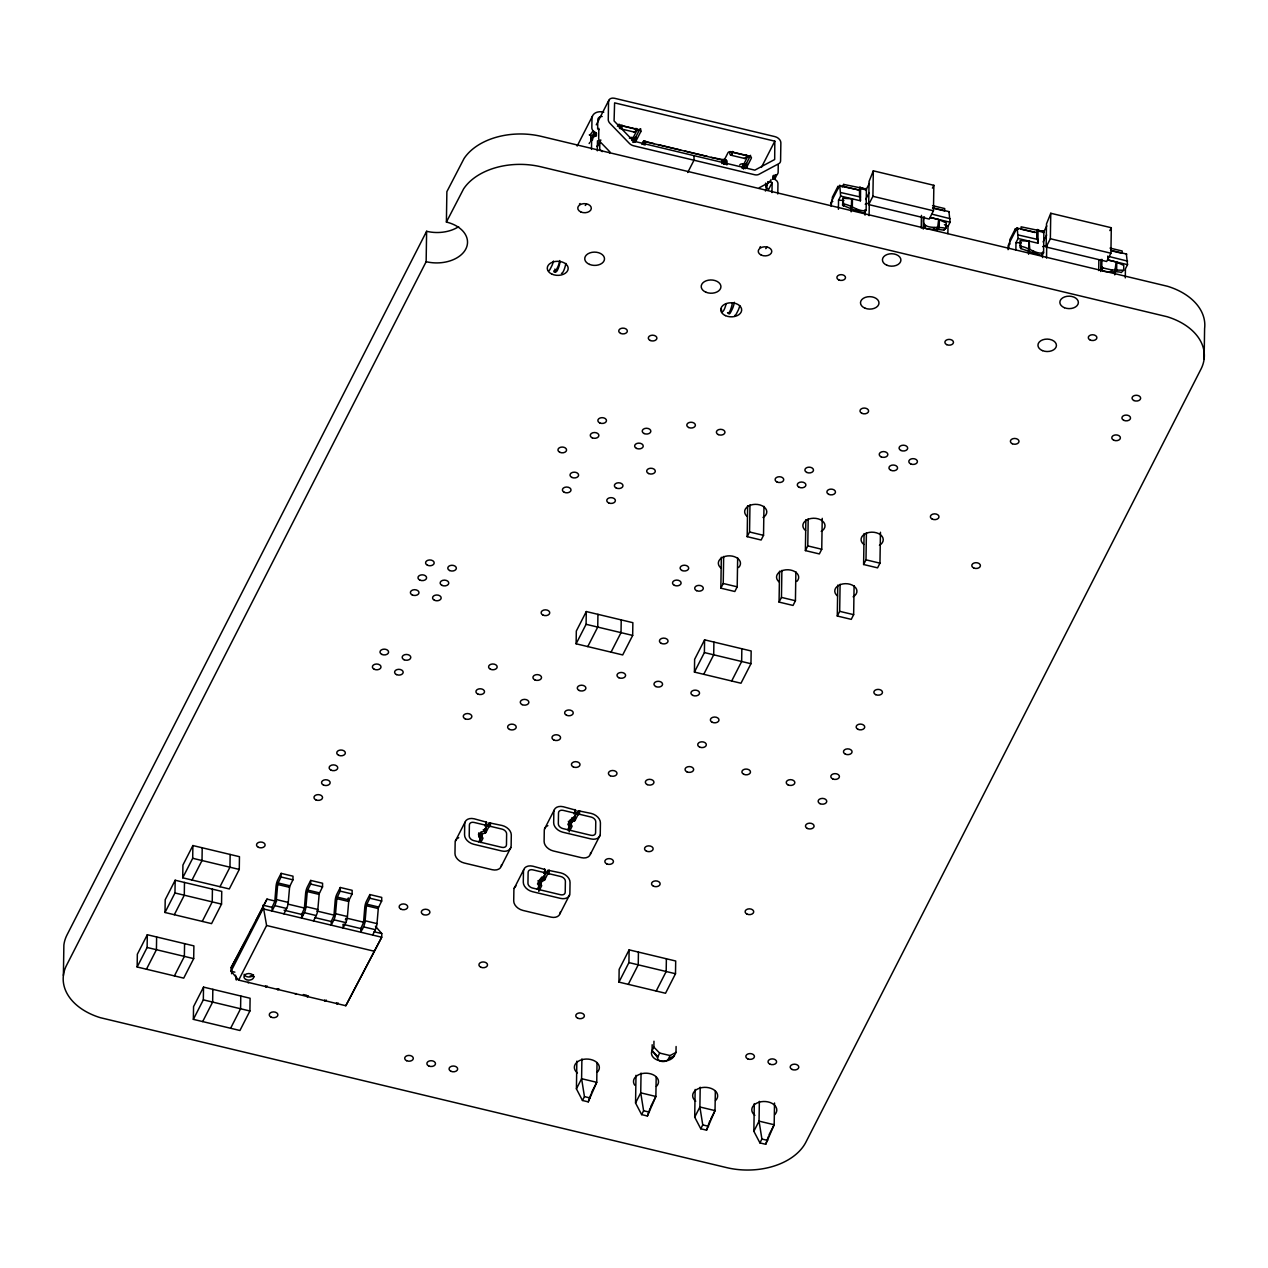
<?xml version="1.0" encoding="UTF-8"?>
<svg xmlns="http://www.w3.org/2000/svg" width="1268" height="1268" viewBox="0 0 1268 1268"><rect width="100%" height="100%" fill="white"/><g stroke="black" fill="none" stroke-linecap="round" stroke-linejoin="round"><path stroke-width="1.5" d="M774.811 141.176L774.685 159.499L754.825 170.15L694.056 155.663L633.524 141.144L614.077 120.951L614.6 102.867L774.811 141.176L761.434 167.36M838.402 209.283L838.544 200.185L840.636 196.065L860.433 200.788L859.53 190.042L843.6 186.761L843.648 184.399L865.442 188.9A4.438 1.03 -76.6 0 1 866.409 189.233L866.123 210.377C859.118 212.438 850.986 204.782 843.632 203.989L842.919 198.252L852.445 198.886L852.318 206.827L851.272 208.855L842.618 205.242L842.919 198.252M1015.874 249.891L1015.985 242.616L1018.093 238.495L1037.89 243.218L1036.748 232.757M1107.788 256.199L1107.741 259.924L1116.109 261.937L1123.765 265.408L1123.686 270.243L1121.229 272.557C1117.679 270.227 1097.375 274.823 1101.797 266.724L1101.908 259.322M63.4 975.425L63.875 945.025A62.528 42.082 0.9 0 1 67.03 934.896L426.619 231.283L429.234 231.838A31.256 21.049 0.9 0 0 458.636 226.687M137.15 966.993L137.34 954.249L147.31 934.738L193.893 945.88L193.687 958.624L183.717 978.135L137.15 966.993L147.12 947.481L147.31 934.738M156.63 936.973L156.424 949.716L146.454 969.212M164.998 912.485L165.205 899.741L175.174 880.23L221.742 891.372L221.535 904.116L211.566 923.627L164.998 912.485L174.968 892.973L175.174 880.23M182.719 877.805L182.925 865.061L192.894 845.55L239.462 856.692L239.272 869.436L229.302 888.947L182.719 877.805L192.688 858.293L192.894 845.55M184.478 882.465L184.288 895.208L174.318 914.719M184.573 943.646L184.367 956.389L174.398 975.9M193.354 1019.361L193.56 1006.618L203.53 987.106L250.097 998.249L249.907 1010.992L239.937 1030.488L193.354 1019.361L203.324 999.85L203.53 987.106M202.214 847.785L202.008 860.528L192.039 880.024M212.422 889.153L212.232 901.897L202.262 921.392M212.834 989.325L212.644 1002.069L202.674 1021.58M230.158 854.458L229.952 867.201L219.982 886.712M276.582 901.389L267.009 899.107L231.109 967.611L231.045 971.256L238.685 980.116L345.815 1005.73L381.716 937.226L381.779 933.581L375.407 926.195M231.616 973.745L231.679 970.115M240.777 996.014L240.587 1008.757L230.618 1028.269M281.131 873.351L277.66 880.135A4.929 1.141 -76.6 0 0 276.044 886.221L274.823 901.294L272.097 907.349L272.034 910.995L274.776 905.637A4.929 1.141 -76.6 0 0 276.392 899.567L277.755 883.669L281.068 876.996L281.131 873.351L293.003 876.188L292.956 879.834L289.643 886.522L288.264 902.404A4.929 1.141 -76.6 0 1 286.647 908.474L283.905 913.832M310.708 880.42L307.236 887.204A4.929 1.141 -76.6 0 0 305.62 893.29L304.383 908.364L301.673 914.434L301.61 918.064L304.352 912.706A4.929 1.141 -76.6 0 0 305.968 906.636L307.332 890.754L310.644 884.065L310.708 880.42L322.579 883.257L322.532 886.903L319.219 893.591L317.84 909.473A4.929 1.141 -76.6 0 1 316.223 915.559L313.481 920.901M340.284 887.489L336.812 894.289A4.929 1.141 -76.6 0 0 335.196 900.359L333.959 915.448L331.249 921.503L331.186 925.133L333.928 919.791A4.929 1.141 -76.6 0 0 335.544 913.705L336.908 897.823L340.22 891.135L340.284 887.489L352.155 890.326L352.092 893.972L348.779 900.66L347.416 916.542A4.929 1.141 -76.6 0 1 345.799 922.629L343.057 927.986L343.121 924.34M369.86 894.558L366.389 901.358A4.929 1.141 -76.6 0 0 364.772 907.428L363.536 922.518L360.809 928.572L360.762 932.218L363.504 926.86A4.929 1.141 -76.6 0 0 365.121 920.774L366.484 904.892L369.796 898.204L369.86 894.558L381.731 897.411L381.668 901.041L378.355 907.73L376.992 923.627A4.929 1.141 -76.6 0 1 375.376 929.698L372.633 935.055M426.143 261.699L428.758 262.238A31.256 21.049 0.9 0 0 466.259 248.068A31.256 21.049 0.9 0 0 446.399 222.058L463.581 188.916A62.528 42.082 0.9 0 1 540.992 166.821L1167.146 316.731A62.528 42.082 0.9 0 1 1200.97 369.131L805.925 1142.103A62.528 42.082 0.9 0 1 726.516 1167.59L100.378 1017.697A62.528 42.082 0.9 0 1 66.554 965.297L426.143 261.699L426.619 231.283M446.399 222.058L446.875 191.658L464.056 158.516A62.528 42.082 0.9 0 1 541.484 136.421L1167.622 286.314A62.528 42.082 0.9 0 1 1204.6 328.586L1204.125 358.987M478.575 841.778C482.728 838.275 477.18 836.848 478.829 832.886M479.13 837.023L479.177 833.377L480.334 834.82M480.271 838.465L480.334 834.281M481.856 836.785L481.555 832.664L481.571 835.945L482.997 838.243L480.794 842.554M481.571 835.945L482.664 833.789L484.883 833.139L484.947 829.494L489.242 822.837L502.096 825.484A9.843 6.911 27.1 0 1 511.289 834.978L511.131 845.915A9.843 6.911 27.1 0 1 501.7 850.971L473.756 844.282A9.843 6.911 27.1 0 1 464.548 834.772L464.722 823.851A9.843 6.911 27.1 0 1 474.153 818.795L486.595 822.203L486.5 826.276L483.964 831.253L480.984 831.966L478.781 836.531M486.5 826.276L485.787 821.585M484.883 833.139L485.882 832.6L485.945 828.955M485.882 832.6L488.83 826.831L488.893 823.201M485.739 825.214L474.089 822.441A4.929 3.455 27.1 0 0 469.382 824.961L469.208 835.881A4.929 3.455 27.1 0 0 473.804 840.636L501.748 847.325A4.929 3.455 27.1 0 0 506.471 844.789L506.629 833.869A4.929 3.455 27.1 0 0 502.033 829.114L490.399 826.34L490.447 822.694M541.071 883.447L538.852 887.774L538.805 891.404L541.737 885.65L540.311 883.352L541.468 877.551L540.311 883.352M537.315 889.201L539.011 885.872L539.074 881.688L537.917 880.785M540.596 884.208L540.311 880.071M541.404 881.197L543.623 880.547L543.687 876.901L547.982 870.244L560.836 872.891A9.843 6.911 27.1 0 1 570.045 882.401L569.871 893.322A9.843 6.911 27.1 0 1 560.44 898.378L532.497 891.689A9.843 6.911 27.1 0 1 523.288 882.179L523.462 871.259A9.843 6.911 27.1 0 1 532.893 866.202L545.351 869.626L545.24 873.684L542.704 878.661L539.724 879.374L537.521 883.939L539.011 885.872M545.24 873.684L544.543 868.992M543.623 880.547L544.638 880.008L544.685 876.362M544.638 880.008L547.57 874.238L547.633 870.609M544.479 872.622L532.829 869.848A4.929 3.455 27.1 0 0 528.122 872.368L527.948 883.289A4.929 3.455 27.1 0 0 532.544 888.044L560.488 894.732A4.929 3.455 27.1 0 0 565.211 892.212L565.385 881.276A4.929 3.455 27.1 0 0 560.773 876.521L549.139 873.747L549.187 870.102M569.189 831.951L569.253 828.305L571.456 823.994M567.715 829.732L569.411 826.419L569.459 822.235L568.318 821.331M570.98 824.739L570.695 820.618L571.852 818.098L570.695 823.883L572.137 826.197L569.918 830.508M576.116 643.795L576.322 631.052L586.291 611.556L632.859 622.683L632.669 635.426L622.699 654.938L576.116 643.795L586.085 624.3L586.291 611.556M571.805 821.727L574.024 821.093L574.071 817.448L578.366 810.791L591.221 813.422A9.843 6.911 27.1 0 1 600.43 822.932L600.255 833.853A9.843 6.911 27.1 0 1 590.825 838.909L562.881 832.236A9.843 6.911 27.1 0 1 553.672 822.726L553.847 811.805A9.843 6.911 27.1 0 1 563.277 806.749L575.735 810.157L575.624 814.23L573.088 819.207L570.109 819.92L567.905 824.469L569.411 826.419M575.624 814.23L574.927 809.523M574.024 821.093L575.022 820.539L575.07 816.909M575.022 820.539L577.954 814.785L578.018 811.14M574.864 813.168L563.23 810.379A4.929 3.455 27.1 0 0 558.506 812.915L558.332 823.835A4.929 3.455 27.1 0 0 562.944 828.59L590.888 835.279A4.929 3.455 27.1 0 0 595.595 832.743L595.77 821.822A4.929 3.455 27.1 0 0 591.173 817.067L579.524 814.278L579.587 810.648M589.271 134.899L590.825 135.327L590.729 141.255L592.679 139.734M597.038 1062.552L596.737 1082.317L588.257 1101.86L582.472 1100.481L576.417 1088.847L576.845 1061.158M591.49 149.418L591.649 139.353A6.15 4.327 27.1 0 1 593.012 136.785L596.388 135.993L596.42 133.235L593.107 130.858A6.15 4.327 27.1 0 1 591.839 127.656L591.982 118.463A12.315 8.638 27.1 0 1 603.774 112.155M581.901 1058.923L581.6 1078.703L584.453 1096.614L582.472 1100.481M597.323 150.813L597.482 140.827A6.15 4.327 27.1 0 0 600.842 140.051L597.006 146.581L599.542 143.442M598.845 128.337L598.686 138.291A6.403 4.501 27.1 0 0 600.398 142.064L610.035 152.017M599.843 140.748L599.716 149.053L602.221 151.653M597.941 614.33L597.735 627.074L587.766 646.585M621.225 619.909L621.019 632.653L611.049 652.148M618.958 982.114L619.149 969.37L629.118 949.859L675.701 961.001L675.495 973.745L665.526 993.256L618.958 982.114L628.928 962.602L629.118 949.859M633.382 142.317A2.457 1.664 0.9 0 0 635.886 141.224L635.95 136.675A2.457 1.664 0.9 0 1 633.461 137.768L632.241 137.546A2.457 1.664 0.9 0 0 629.404 138.164M635.886 141.224L640.673 131.856L640.72 128.829M643.922 144.267L643.986 140.748L645.919 141.35M644.952 145.234L645 141.588L643.986 140.748L641.846 144.409M656.19 1076.69L655.873 1096.471L647.409 1116.014L641.624 1114.62L635.553 1102.986L635.997 1075.312M638.438 952.094L638.232 964.837L628.262 984.348M641.053 1073.077L640.736 1092.842L643.605 1110.752L641.624 1114.62M676.098 1046.512L676.002 1052.408L674.211 1055.911A11.697 7.862 0.9 0 1 659.36 1060.682A11.697 7.862 0.9 0 1 652.085 1050.633L652.18 1044.737M667.665 1059.937L674.211 1055.911L667.665 1059.937A5.532 3.725 0.9 0 1 661.278 1061.332A5.532 3.725 0.9 0 1 657.553 1057.528L652.085 1050.633L653.876 1047.114L653.971 1041.218M666.382 958.766L666.176 971.51L656.206 991.021M694.056 155.663L693.992 160.212L687.7 172.511M694.42 672.088L694.626 659.344L704.596 639.833L751.163 650.975L750.957 663.719L740.987 683.23L694.42 672.088L704.39 652.576L704.596 639.833M715.342 1090.829L715.025 1110.61L706.561 1130.153L700.776 1128.774L694.706 1117.14L695.149 1089.45M700.205 1087.215L699.888 1106.996L702.757 1124.906L700.776 1128.774M713.9 642.068L713.71 654.811L703.74 674.322M721.793 163.604L722.76 159.594L723.362 163.905M722.697 163.096L722.76 159.594L711.158 157.343M726.881 164.967L726.929 161.924A2.457 1.664 0.9 0 0 725.978 160.006L724.821 159.673A2.457 1.664 0.9 0 1 723.759 159.182M737.659 557.857L737.199 586.83L734.822 591.506L720.842 588.162L721.334 557.254M720.842 588.162L723.236 583.486L723.663 556.446M745.251 168.612A2.457 1.664 0.9 0 0 746.503 167.677L746.567 163.128A2.457 1.664 0.9 0 1 744.078 164.222L742.858 163.984A2.457 1.664 0.9 0 0 739.735 164.998M741.843 648.756L741.653 661.5L731.684 680.995M763.986 506.344L763.526 535.334L761.133 540.01L747.169 536.665L747.644 505.758M747.169 536.665L749.546 531.989L749.974 504.949M766.3 183.876L766.221 188.869A6.403 4.501 27.1 0 1 765.381 191.04M774.526 1103.001L774.177 1124.748L765.698 1144.291L759.928 1142.912L753.858 1131.278L754.301 1103.588M771.974 192.577L772.133 182.592A6.15 4.327 27.1 0 1 769.755 181.165M778.251 164.856L778.14 172.21A6.15 4.327 27.1 0 1 776.777 174.778L773.417 175.555L773.369 178.328L776.682 180.706A6.15 4.327 27.1 0 1 777.95 183.892L777.791 193.972M759.358 1101.353L759.041 1121.134L761.909 1139.044L759.928 1142.912M795.876 571.773L795.432 600.747L793.039 605.438L779.059 602.094L779.551 571.186M779.059 602.094L781.453 597.402L781.88 570.362M822.235 518.343L821.743 549.25L819.35 553.926L805.386 550.597L805.862 519.674M805.386 550.597L807.779 545.906L808.191 518.866M831.206 206.351L831.681 200.899L839.749 185.302L840.636 196.065M832.315 199.647L832.347 197.285L838.021 186.206L837.974 188.567M854.093 585.689L853.649 614.663L851.256 619.355L837.276 616.01L837.768 585.103M837.276 616.01L839.67 611.334L840.098 584.279M859.514 195.858L859.609 187.505L866.409 189.233M860.433 200.788L860.592 187.838A4.438 1.03 -76.6 0 0 859.609 187.505M865.045 215.132L865.141 209.68M868.691 204.576L869.055 181.467L873.319 170.831L933.866 185.302L933.454 210.789L929.238 219.063L868.691 204.576L872.907 196.318L873.319 170.831M880.452 532.259L879.96 563.166L877.567 567.858L863.603 564.514L864.079 533.606M869.087 215.655L869.293 202.912L865.22 204.211M863.603 564.514L865.996 559.822L866.409 532.782M921.25 228.129L921.456 215.386M923.262 229.064L923.453 217.066M948.955 211.756L950.097 222.233L930.3 217.494L938.653 219.507L946.308 222.978L945.563 228.351C937.987 225.862 919.332 231.156 924.467 216.876M939.334 219.76L939.208 227.543L937.432 229.318C934.009 229.159 920.584 230.411 924.356 224.293M947.878 233.629L947.989 226.354L950.097 222.233M1008.06 249.669L1008.108 246.198A4.438 3.107 27.1 0 1 1010.263 243.852M1008.646 248.782L1009.122 243.329L1017.19 227.733L1018.093 238.495M1009.772 242.077L1009.803 239.715L1015.462 228.636L1018.252 229.302M1015.43 230.998L1015.462 228.636M1020.074 247.672L1020.36 240.698L1029.14 241.174L1029.759 249.257L1028.728 251.286L1020.851 248.56L1020.36 240.698M1036.955 238.289L1037.065 229.936L1043.865 231.664L1043.58 252.808C1036.574 254.868 1028.427 247.212 1021.073 246.42L1020.296 245.517M1037.89 243.218L1038.048 230.269A4.438 1.03 -76.6 0 0 1037.065 229.936M1042.502 257.562L1042.581 252.11M1046.132 247.022L1046.496 223.897L1050.76 213.262L1111.307 227.733L1110.911 253.22L1106.679 261.493L1046.132 247.022L1050.364 238.749L1050.76 213.262M1046.528 258.086L1046.734 245.342L1042.676 246.642M1098.706 270.559L1098.865 259.639M1100.719 271.495L1100.909 259.496M1107.804 256.437L1107.741 259.924L1127.537 264.663L1126.396 254.186M1116.775 262.191L1116.664 269.973L1114.873 271.748L1116.109 261.937M1122.117 253.362L1122.164 251.001L1110.023 248.1M1125.287 277.882L1125.429 268.784L1127.537 264.663M938.653 219.507L937.432 229.318L943.772 230.126L946.229 227.812M851.684 198.743L851.272 208.855L863.92 213.04L866.123 210.377M1043.58 252.808L1041.361 255.47L1028.728 251.286L1029.14 241.174M538.852 887.774L539.629 888.836M569.253 828.305L570.014 829.367M842.618 205.242L842.84 203.086M843.41 206.129L843.632 203.989M1020.851 248.56L1021.073 246.42M619.022 124.074A12.252 2.853 -76.6 0 0 621.669 127.751L621.986 124.993M633.62 131.682A12.252 2.853 -76.6 0 0 635.633 131.095L635.965 128.337M729.655 152.414A12.252 2.853 -76.6 0 0 732.27 154.205L732.603 151.447M744.221 158.135A12.252 2.853 -76.6 0 0 746.25 157.549L746.583 154.791M725.978 160.006L725.328 164.364L724.171 164.032L724.821 159.673M631.781 140.51L632.241 137.546M632.986 140.748L633.461 137.768M742.16 168.454L742.858 163.984M743.381 168.676L744.078 164.222M345.847 918.286L345.435 919.807M776.777 174.778L774.78 179.295L772.672 178.867L773.417 175.555M855.472 211.011L856.106 208.84M1032.913 253.441L1033.547 251.27M657.553 1057.528L659.629 1053.058L653.876 1047.114M594.042 131.809L592.742 135.834L590.825 135.327M588.257 1101.86L590.999 1094.03M647.409 1116.014L650.151 1108.169M706.561 1130.153L709.842 1120.754M765.698 1144.291L768.44 1136.461M772.133 182.592L768.535 189.614L766.347 187.078L768.202 181.926M577.162 146.058L592.41 116.212M596.277 124.85L608.767 100.41M594.835 136.358L596.42 133.235L593.789 136.104L592.742 135.834L595.168 132.617L593.789 136.104L595.12 136.247M597.941 145.709L600.129 141.461M632.241 139.543L637.424 129.399M633.033 142.396L639.944 128.876M245.406 941.395L231.109 967.611M249.907 932.582L251.714 929.048M256.215 920.251L267.009 899.107M238.685 980.116L266.597 925.497L263.015 905.178L272.588 907.476M723.22 162.114L727.99 152.746A2.457 1.664 0.9 0 1 731.129 151.732L749.753 156.202A2.457 1.664 0.9 0 1 751.29 158.31L746.503 167.677M743.714 164.301L748.041 155.837M743.65 168.85L750.561 155.314M345.815 1005.73L381.716 937.226L262.952 908.823L231.045 971.256L234.881 972.16M766.347 187.078L768.091 181.625M455.402 841.017L464.976 822.282M484.867 825.959L486.563 822.631M482.315 836.04L480.112 840.367L480.873 841.413M842.206 187.204L843.648 184.399M501.288 866.202L510.861 847.468M865.79 190.39L869.325 183.48M865.648 199.504L869.182 192.577M514.158 888.424L523.716 869.69M544.543 828.955L554.116 810.236M863.92 213.04L864.95 211.011M543.607 873.367L545.303 870.054M573.992 813.913L575.688 810.585M560.044 913.61L569.601 894.891M590.428 854.156L600.002 835.422M932.408 188.139L933.866 185.302M924.467 227.511L925.497 225.482M933.311 229.571L934.357 227.543M576.417 1088.847L581.6 1078.703L596.737 1082.317L591.554 1092.461M1043.247 232.821L1046.782 225.91M1043.104 241.934L1046.639 235.008M1041.361 255.47L1042.407 253.441M635.553 1102.986L640.736 1092.842L655.873 1096.471L650.69 1106.615M668.315 1059.081L670.106 1055.562L676.002 1052.408M1109.865 230.57L1111.307 227.733M1101.908 269.941L1102.954 267.913L1111.798 269.973L1123.686 270.243M1110.768 272.002L1111.798 269.973M694.706 1117.14L699.888 1106.996L715.025 1110.61L710.714 1119.058M753.858 1131.278L759.041 1121.134L774.177 1124.748L768.994 1134.892M591.665 140.383L593.979 136.278M590.65 140.938L593.012 136.785M621.669 127.751L620.512 125.294A2.457 1.664 0.9 0 0 617.389 126.293M732.27 154.205L731.129 151.732M772.672 178.867L775.826 175.269M589.144 143.538L589.874 142.317M589.985 135.105L593.107 130.858M635.633 131.095L639.135 129.748A2.457 1.664 0.9 0 1 640.673 131.856M746.25 157.549L749.753 156.202M943.772 230.126L945.563 228.351M488.83 826.831L490.399 826.34M577.954 814.785L579.524 814.278M547.57 874.238L549.139 873.747M759.31 187.712L769.185 182.418A6.403 4.501 27.1 0 0 771.007 179.501M574.071 817.448L572.344 817.67L572.803 821.188M483.219 829.716L484.947 829.494M543.687 876.901L541.959 877.123L542.403 880.642M838.544 200.185L843.917 200.471M1015.985 242.616L1021.358 242.901M840.7 192.53L860.481 197.063M1018.141 234.96L1037.937 239.493M620.512 125.294L639.135 129.748M621.304 125.675L638.153 129.716M731.921 152.128L748.77 156.154M621.938 129.13L634.159 132.062M730.812 155.172L744.776 158.5M932.566 205.654L944.708 208.57L944.676 210.932L932.535 208.031M860.623 188.599L866.456 189.994M1038.08 231.03L1043.897 232.424M839.876 185.524L859.672 190.248M932.757 207.889L949.32 211.693M1016.952 228.018L1037.113 232.694M1110.578 250.256L1126.776 254.123M1034.926 232.504L1021.057 229.191L1021.089 226.829L1042.882 231.331A4.438 1.03 -76.6 0 1 1043.865 231.664M1111.719 250.874L1120.389 252.95M646.569 141.889L654.161 143.712M657.965 144.615L680.757 150.068M684.561 150.971L707.354 156.424M645 141.588L721.857 159.974M872.907 196.318L933.454 210.789M1050.364 238.749L1110.911 253.22M749.546 531.989L763.526 535.334M807.779 545.906L821.743 549.25M865.996 559.822L879.96 563.166M723.236 583.486L737.199 586.83M781.453 597.402L795.432 600.747M839.67 611.334L853.649 614.663M586.085 624.3L632.669 635.426M704.39 652.576L750.957 663.719M281.068 876.996L292.956 879.834M310.644 884.065L322.532 886.903M340.22 891.135L352.092 893.972M369.796 898.204L381.668 901.041M192.688 858.293L239.272 869.436M628.928 962.602L675.495 973.745M278.025 882.956L289.897 885.809M307.601 890.041L319.473 892.878M337.177 897.11L349.049 899.947M366.737 904.179L378.625 907.016M277.613 884.478L289.5 887.315M307.189 891.547L319.06 894.4M336.765 898.632L348.637 901.469M366.341 905.701L378.213 908.538M276.392 899.567L288.264 902.404M305.968 906.636L317.84 909.473M335.544 913.705L347.416 916.542M365.121 920.774L376.992 923.627M288.058 904.132L305.271 908.253M316.746 910.995L333.959 915.116M347.353 918.317L364.566 922.422M274.776 905.637L286.647 908.474M304.352 912.706L316.223 915.559M333.928 919.791L345.799 922.629M363.504 926.86L375.376 929.698M284.08 910.218L303.242 914.799M314.733 917.556L331.962 921.678M343.469 924.42L362.616 929M374.108 931.758L381.779 933.581M174.968 892.973L221.535 904.116M266.597 925.497L373.727 951.111M659.629 1053.058L670.106 1055.562M147.12 947.481L193.687 958.624M250.208 975.837L254.044 976.74M303.337 994.54L306.729 995.348M203.324 999.85L249.907 1010.992M584.453 1096.614L590.238 1097.993M643.605 1110.752L649.39 1112.131M702.757 1124.906L708.527 1126.285M761.909 1139.044L767.679 1140.423M1109.595 256.659L1127.601 261.129M932.139 214.213L950.144 218.698M1102.954 267.913L1101.797 266.724M944.406 224.705L947.989 226.354M571.044 821.093L572.185 822.552M540.659 880.563L541.801 882.005M652.085 1050.633L657.838 1056.577M765.92 185.873L765.555 183.147M643.225 141.461L643.462 144.695M235.594 975.155L235.88 978.848A4.929 1.141 -76.6 0 0 237.401 978.785M722.76 159.594L722.887 163.033M1028.649 248.084L1028.728 251.286M851.208 205.654L851.272 208.855M1028.57 248.766L1028.602 254.25M851.113 206.335L851.145 211.819M1114.73 269.371L1114.746 274.871M937.274 226.94L937.29 230.602M570.695 820.618L570.695 823.883M830.667 203.752A4.438 3.107 27.1 0 1 832.807 201.422M590.682 852.587A9.843 6.911 27.1 0 1 581.251 857.644L553.308 850.955A9.843 6.911 27.1 0 1 544.115 841.445L544.273 830.524A9.843 6.911 27.1 0 1 547.871 825.674M501.557 864.633A9.843 6.911 27.1 0 1 492.127 869.69L464.183 863.001A9.843 6.911 27.1 0 1 454.974 853.507L455.149 842.57A9.843 6.911 27.1 0 1 458.747 837.72M560.298 912.041A9.843 6.911 27.1 0 1 550.867 917.097L522.923 910.424A9.843 6.911 27.1 0 1 513.714 900.914L513.889 889.993A9.843 6.911 27.1 0 1 515.997 885.936M253.552 974.791A4.929 3.313 0.9 0 1 248.56 976.978A4.929 3.313 0.9 0 1 244.074 974.268M248.908 982.24A4.929 1.141 -76.6 0 1 247.846 982.288M278.849 988.691A4.929 1.141 -76.6 0 1 277.327 988.755M266.977 985.854A4.929 1.141 -76.6 0 1 265.44 985.918M308.425 995.76A4.929 1.141 -76.6 0 1 306.904 995.824M296.173 993.541A4.929 1.141 -76.6 0 1 295.111 993.589M338.001 1002.83A4.929 1.141 -76.6 0 1 336.48 1002.909M326.114 999.992A4.929 1.141 -76.6 0 1 324.592 1000.056M347.971 898.901A4.929 1.141 -76.6 0 1 348.32 897.934M724.171 164.032A2.457 1.664 0.9 0 1 723.331 163.366M609.734 152.937A2.457 1.664 0.9 0 1 609.86 152.509M560.044 262.032A8.622 1.997 -76.6 0 1 556.858 271.146A8.622 1.997 -76.6 0 1 554.893 269.038M732.365 303.242A8.622 1.997 -76.6 0 1 727.531 312.705M726.089 304.035A8.622 1.997 -76.6 0 1 722.142 311.754M721.714 311.31A8.622 1.997 -76.6 0 1 721.397 308.853M565.861 263.427A8.622 1.997 -76.6 0 1 561.455 273.333M598.924 129.59A6.15 4.327 27.1 0 0 597.656 128.956L597.799 119.858A6.15 4.327 27.1 0 1 602.189 116.498M586.434 203.863A7.386 1.712 -76.6 0 1 585.245 205.479M559.727 260.542A7.386 1.712 -76.6 0 1 557.603 267.326L556.018 270.449A7.386 1.712 -76.6 0 1 553.767 270.924M728.418 312.689A7.386 1.712 -76.6 0 0 730.669 312.213L732.27 309.091A7.386 1.712 -76.6 0 0 734.378 302.307M760.467 246.658A7.386 1.712 -76.6 0 1 759.912 247.244M548.521 270.766A7.386 1.712 -76.6 0 0 550.185 269.054L551.786 265.931A7.386 1.712 -76.6 0 0 553.498 261.034M579.999 203.498A7.386 1.712 -76.6 0 1 579.428 204.085M766.918 247.022A7.386 1.712 -76.6 0 1 765.729 248.639M739.799 305.572A7.386 1.712 -76.6 0 1 738.087 310.486L736.486 313.608A7.386 1.712 -76.6 0 1 734.822 315.32M754.872 1115.349A12.506 8.416 0.9 0 1 755.3 1103.984A12.506 8.416 0.9 0 1 772.164 1103.429A12.506 8.416 0.9 0 1 774.685 1114.683M837.498 595.96A11.079 7.45 0.9 0 1 838.56 585.451A11.079 7.45 0.9 0 1 854.188 586.291A11.079 7.45 0.9 0 1 853.126 596.816M634.777 1085.218A12.506 8.416 0.9 0 1 646.854 1073.219A12.506 8.416 0.9 0 1 656.38 1086.407M805.592 530.531A11.079 7.45 0.9 0 1 806.654 520.023A11.079 7.45 0.9 0 1 822.298 520.879A11.079 7.45 0.9 0 1 821.22 531.387M721.064 568.112A11.079 7.45 0.9 0 1 721.429 558.047A11.079 7.45 0.9 0 1 736.359 557.54A11.079 7.45 0.9 0 1 738.594 567.525M747.375 516.615A11.079 7.45 0.9 0 1 748.437 506.106A11.079 7.45 0.9 0 1 764.065 506.962A11.079 7.45 0.9 0 1 763.003 517.471M577.431 1072.918A12.506 8.416 0.9 0 1 577.843 1061.554A12.506 8.416 0.9 0 1 594.708 1060.983A12.506 8.416 0.9 0 1 597.228 1072.253M779.281 582.044A11.079 7.45 0.9 0 1 779.646 571.963A11.079 7.45 0.9 0 1 794.576 571.472A11.079 7.45 0.9 0 1 796.811 581.441M695.736 1101.21A12.506 8.416 0.9 0 1 696.148 1089.846A12.506 8.416 0.9 0 1 713.012 1089.275A12.506 8.416 0.9 0 1 715.532 1100.545M863.809 544.463A11.079 7.45 0.9 0 1 864.887 533.939A11.079 7.45 0.9 0 1 880.515 534.795A11.079 7.45 0.9 0 1 879.437 545.303M608.545 101.598L608.26 119.572A6.403 4.501 27.1 0 0 609.971 123.345L629.356 143.379A6.403 4.501 27.1 0 0 633.62 145.788L754.587 174.715A6.403 4.501 27.1 0 0 758.882 174.35L778.758 163.699A6.403 4.501 27.1 0 0 780.581 160.767L780.866 142.793A6.403 4.501 27.1 0 0 774.875 136.611L614.663 98.302A6.403 4.501 27.1 0 0 608.545 101.598M246.103 979.578A4.929 3.313 0.9 0 0 253.758 977.121A4.929 3.313 0.9 0 0 246.689 973.856A4.929 3.313 0.9 0 0 246.103 979.578M401.037 909.235A4.311 2.901 0.9 0 0 407.725 907.08A4.311 2.901 0.9 0 0 401.544 904.227A4.311 2.901 0.9 0 0 401.037 909.235M838.798 279.927A4.311 2.901 0.9 0 0 845.502 277.771A4.311 2.901 0.9 0 0 839.305 274.918A4.311 2.901 0.9 0 0 838.798 279.927M423.211 914.529A4.311 2.901 0.9 0 0 429.915 912.374A4.311 2.901 0.9 0 0 423.718 909.521A4.311 2.901 0.9 0 0 423.211 914.529M692.835 695.419A4.311 2.901 0.9 0 0 699.54 693.263A4.311 2.901 0.9 0 0 693.342 690.41A4.311 2.901 0.9 0 0 692.835 695.419M428.774 1065.992A4.311 2.901 0.9 0 0 435.479 1063.852A4.311 2.901 0.9 0 0 429.281 1060.983A4.311 2.901 0.9 0 0 428.774 1065.992M1012.292 443.737A4.311 2.901 0.9 0 0 1018.996 441.597A4.311 2.901 0.9 0 0 1012.799 438.728A4.311 2.901 0.9 0 0 1012.292 443.737M450.964 1071.302A4.311 2.901 0.9 0 0 457.653 1069.146A4.311 2.901 0.9 0 0 451.471 1066.293A4.311 2.901 0.9 0 0 450.964 1071.302M725.391 315.605A10.461 7.037 0.9 0 0 741.653 310.375A10.461 7.037 0.9 0 0 726.612 303.448A10.461 7.037 0.9 0 0 725.391 315.605M315.859 799.886A4.311 2.901 0.9 0 0 322.548 797.746A4.311 2.901 0.9 0 0 316.366 794.893A4.311 2.901 0.9 0 0 315.859 799.886M674.402 585.356A4.311 2.901 0.9 0 0 681.106 583.217A4.311 2.901 0.9 0 0 674.909 580.364A4.311 2.901 0.9 0 0 674.402 585.356M323.451 785.035A4.311 2.901 0.9 0 0 330.156 782.879A4.311 2.901 0.9 0 0 323.958 780.026A4.311 2.901 0.9 0 0 323.451 785.035M579.191 690.489A4.311 2.901 0.9 0 0 585.895 688.334A4.311 2.901 0.9 0 0 579.698 685.481A4.311 2.901 0.9 0 0 579.191 690.489M338.651 755.3A4.311 2.901 0.9 0 0 345.34 753.144A4.311 2.901 0.9 0 0 339.158 750.291A4.311 2.901 0.9 0 0 338.651 755.3M682.01 570.505A4.311 2.901 0.9 0 0 688.698 568.349A4.311 2.901 0.9 0 0 682.517 565.496A4.311 2.901 0.9 0 0 682.01 570.505M406.6 1060.698A4.311 2.901 0.9 0 0 413.305 1058.542A4.311 2.901 0.9 0 0 407.107 1055.689A4.311 2.901 0.9 0 0 406.6 1060.698M616.28 488.053A4.311 2.901 0.9 0 0 622.968 485.898A4.311 2.901 0.9 0 0 616.787 483.045A4.311 2.901 0.9 0 0 616.28 488.053M807.383 828.464A4.311 2.901 0.9 0 0 814.088 826.308A4.311 2.901 0.9 0 0 807.89 823.455A4.311 2.901 0.9 0 0 807.383 828.464M636.536 448.412A4.311 2.901 0.9 0 0 643.225 446.257A4.311 2.901 0.9 0 0 637.043 443.404A4.311 2.901 0.9 0 0 636.536 448.412M553.878 740.036A4.311 2.901 0.9 0 0 560.567 737.881A4.311 2.901 0.9 0 0 554.385 735.028A4.311 2.901 0.9 0 0 553.878 740.036M571.916 477.45A4.311 2.901 0.9 0 0 578.604 475.294A4.311 2.901 0.9 0 0 572.423 472.441A4.311 2.901 0.9 0 0 571.916 477.45M820.047 803.69A4.311 2.901 0.9 0 0 826.752 801.534A4.311 2.901 0.9 0 0 820.555 798.681A4.311 2.901 0.9 0 0 820.047 803.69M592.172 437.809A4.311 2.901 0.9 0 0 598.876 435.653A4.311 2.901 0.9 0 0 592.679 432.8A4.311 2.901 0.9 0 0 592.172 437.809M551.897 274.126A10.461 7.037 0.9 0 0 568.159 268.895A10.461 7.037 0.9 0 0 553.133 261.969A10.461 7.037 0.9 0 0 551.897 274.126M799.189 487.308A4.311 2.901 0.9 0 0 805.893 485.153A4.311 2.901 0.9 0 0 799.696 482.3A4.311 2.901 0.9 0 0 799.189 487.308M858.024 729.354A4.311 2.901 0.9 0 0 864.728 727.214A4.311 2.901 0.9 0 0 858.547 724.361A4.311 2.901 0.9 0 0 858.024 729.354M806.797 472.441A4.311 2.901 0.9 0 0 813.485 470.301A4.311 2.901 0.9 0 0 807.304 467.432A4.311 2.901 0.9 0 0 806.797 472.441M566.542 715.263A4.311 2.901 0.9 0 0 573.231 713.107A4.311 2.901 0.9 0 0 567.05 710.254A4.311 2.901 0.9 0 0 566.542 715.263M777.015 482.014A4.311 2.901 0.9 0 0 783.719 479.859A4.311 2.901 0.9 0 0 777.522 477.006A4.311 2.901 0.9 0 0 777.015 482.014M696.592 590.666A4.311 2.901 0.9 0 0 703.296 588.51A4.311 2.901 0.9 0 0 697.099 585.658A4.311 2.901 0.9 0 0 696.592 590.666M331.043 770.167A4.311 2.901 0.9 0 0 337.748 768.012A4.311 2.901 0.9 0 0 331.55 765.159A4.311 2.901 0.9 0 0 331.043 770.167M1133.941 400.545A4.311 2.901 0.9 0 0 1140.645 398.39A4.311 2.901 0.9 0 0 1134.448 395.537A4.311 2.901 0.9 0 0 1133.941 400.545M509.514 729.433A4.311 2.901 0.9 0 0 516.219 727.277A4.311 2.901 0.9 0 0 510.021 724.424A4.311 2.901 0.9 0 0 509.514 729.433M1123.813 420.358A4.311 2.901 0.9 0 0 1130.517 418.218A4.311 2.901 0.9 0 0 1124.32 415.349A4.311 2.901 0.9 0 0 1123.813 420.358M647.251 784.607A4.311 2.901 0.9 0 0 653.955 782.451A4.311 2.901 0.9 0 0 647.758 779.598A4.311 2.901 0.9 0 0 647.251 784.607M890.849 470.301A4.311 2.901 0.9 0 0 897.554 468.161A4.311 2.901 0.9 0 0 891.356 465.293A4.311 2.901 0.9 0 0 890.849 470.301M522.178 704.659A4.311 2.901 0.9 0 0 528.867 702.504A4.311 2.901 0.9 0 0 522.685 699.651A4.311 2.901 0.9 0 0 522.178 704.659M1113.684 440.186A4.311 2.901 0.9 0 0 1120.389 438.031A4.311 2.901 0.9 0 0 1114.192 435.178A4.311 2.901 0.9 0 0 1113.684 440.186M881.133 456.86A4.311 2.901 0.9 0 0 887.838 454.705A4.311 2.901 0.9 0 0 881.64 451.852A4.311 2.901 0.9 0 0 881.133 456.86M534.827 679.886A4.311 2.901 0.9 0 0 541.531 677.73A4.311 2.901 0.9 0 0 535.35 674.877A4.311 2.901 0.9 0 0 534.827 679.886M648.582 473.535A4.311 2.901 0.9 0 0 655.287 471.395A4.311 2.901 0.9 0 0 649.089 468.526A4.311 2.901 0.9 0 0 648.582 473.535M686.955 771.863A4.311 2.901 0.9 0 0 693.659 769.708A4.311 2.901 0.9 0 0 687.462 766.855A4.311 2.901 0.9 0 0 686.955 771.863M900.977 450.489A4.311 2.901 0.9 0 0 907.682 448.333A4.311 2.901 0.9 0 0 901.485 445.48A4.311 2.901 0.9 0 0 900.977 450.489M490.478 669.266A4.311 2.901 0.9 0 0 497.167 667.126A4.311 2.901 0.9 0 0 490.985 664.258A4.311 2.901 0.9 0 0 490.478 669.266M910.709 463.929A4.311 2.901 0.9 0 0 917.414 461.774A4.311 2.901 0.9 0 0 911.216 458.921A4.311 2.901 0.9 0 0 910.709 463.929M374.298 669.298A4.311 2.901 0.9 0 0 381.002 667.142A4.311 2.901 0.9 0 0 374.805 664.289A4.311 2.901 0.9 0 0 374.298 669.298M477.814 694.04A4.311 2.901 0.9 0 0 484.519 691.9A4.311 2.901 0.9 0 0 478.321 689.047A4.311 2.901 0.9 0 0 477.814 694.04M381.89 654.431A4.311 2.901 0.9 0 0 388.594 652.275A4.311 2.901 0.9 0 0 382.397 649.422A4.311 2.901 0.9 0 0 381.89 654.431M610.288 775.762A4.311 2.901 0.9 0 0 616.993 773.623A4.311 2.901 0.9 0 0 610.796 770.77A4.311 2.901 0.9 0 0 610.288 775.762M404.08 659.74A4.311 2.901 0.9 0 0 410.784 657.585A4.311 2.901 0.9 0 0 404.587 654.732A4.311 2.901 0.9 0 0 404.08 659.74M465.15 718.829A4.311 2.901 0.9 0 0 471.854 716.674A4.311 2.901 0.9 0 0 465.657 713.821A4.311 2.901 0.9 0 0 465.15 718.829M396.472 674.592A4.311 2.901 0.9 0 0 403.176 672.452A4.311 2.901 0.9 0 0 396.995 669.599A4.311 2.901 0.9 0 0 396.472 674.592M599.764 422.941A4.311 2.901 0.9 0 0 606.469 420.786A4.311 2.901 0.9 0 0 600.271 417.933A4.311 2.901 0.9 0 0 599.764 422.941M845.376 754.143A4.311 2.901 0.9 0 0 852.064 751.987A4.311 2.901 0.9 0 0 845.883 749.134A4.311 2.901 0.9 0 0 845.376 754.143M644.128 433.545A4.311 2.901 0.9 0 0 650.833 431.405A4.311 2.901 0.9 0 0 644.635 428.536A4.311 2.901 0.9 0 0 644.128 433.545M573.326 766.934A4.311 2.901 0.9 0 0 580.015 764.778A4.311 2.901 0.9 0 0 573.833 761.925A4.311 2.901 0.9 0 0 573.326 766.934M608.672 502.921A4.311 2.901 0.9 0 0 615.376 500.765A4.311 2.901 0.9 0 0 609.179 497.912A4.311 2.901 0.9 0 0 608.672 502.921M832.711 778.917A4.311 2.901 0.9 0 0 839.416 776.761A4.311 2.901 0.9 0 0 833.219 773.908A4.311 2.901 0.9 0 0 832.711 778.917M564.308 492.317A4.311 2.901 0.9 0 0 571.012 490.161A4.311 2.901 0.9 0 0 564.815 487.308A4.311 2.901 0.9 0 0 564.308 492.317M932.281 519.135A4.311 2.901 0.9 0 0 938.986 516.979A4.311 2.901 0.9 0 0 932.788 514.126A4.311 2.901 0.9 0 0 932.281 519.135M434.464 600.271A4.311 2.901 0.9 0 0 441.169 598.116A4.311 2.901 0.9 0 0 434.972 595.263A4.311 2.901 0.9 0 0 434.464 600.271M828.765 494.377A4.311 2.901 0.9 0 0 835.469 492.238A4.311 2.901 0.9 0 0 829.272 489.385A4.311 2.901 0.9 0 0 828.765 494.377M761.244 255.09A6.768 4.549 0.9 0 0 771.768 251.714A6.768 4.549 0.9 0 0 762.036 247.228A6.768 4.549 0.9 0 0 761.244 255.09M577.669 1018.188A4.311 2.901 0.9 0 0 584.374 1016.033A4.311 2.901 0.9 0 0 578.176 1013.18A4.311 2.901 0.9 0 0 577.669 1018.188M743.777 774.32A4.311 2.901 0.9 0 0 750.482 772.18A4.311 2.901 0.9 0 0 744.284 769.327A4.311 2.901 0.9 0 0 743.777 774.32M606.738 863.888A4.311 2.901 0.9 0 0 613.443 861.733A4.311 2.901 0.9 0 0 607.245 858.88A4.311 2.901 0.9 0 0 606.738 863.888M442.056 585.404A4.311 2.901 0.9 0 0 448.761 583.264A4.311 2.901 0.9 0 0 442.564 580.395A4.311 2.901 0.9 0 0 442.056 585.404M788.141 784.94A4.311 2.901 0.9 0 0 794.846 782.784A4.311 2.901 0.9 0 0 788.648 779.931A4.311 2.901 0.9 0 0 788.141 784.94M258.418 847.325A4.311 2.901 0.9 0 0 265.123 845.17A4.311 2.901 0.9 0 0 258.926 842.317A4.311 2.901 0.9 0 0 258.418 847.325M271.178 1017.19A4.311 2.901 0.9 0 0 277.882 1015.034A4.311 2.901 0.9 0 0 271.685 1012.181A4.311 2.901 0.9 0 0 271.178 1017.19M718.274 434.591A4.311 2.901 0.9 0 0 724.963 432.451A4.311 2.901 0.9 0 0 718.782 429.598A4.311 2.901 0.9 0 0 718.274 434.591M747.724 1058.859A4.311 2.901 0.9 0 0 754.428 1056.704A4.311 2.901 0.9 0 0 748.231 1053.851A4.311 2.901 0.9 0 0 747.724 1058.859M655.873 686.574A4.311 2.901 0.9 0 0 662.562 684.435A4.311 2.901 0.9 0 0 656.38 681.566A4.311 2.901 0.9 0 0 655.873 686.574M792.088 1069.463A4.311 2.901 0.9 0 0 798.792 1067.307A4.311 2.901 0.9 0 0 792.595 1064.454A4.311 2.901 0.9 0 0 792.088 1069.463M650.215 340.474A4.311 2.901 0.9 0 0 656.903 338.318A4.311 2.901 0.9 0 0 650.722 335.465A4.311 2.901 0.9 0 0 650.215 340.474M769.898 1064.153A4.311 2.901 0.9 0 0 776.602 1062.013A4.311 2.901 0.9 0 0 770.405 1059.16A4.311 2.901 0.9 0 0 769.898 1064.153M580.76 211.93A6.768 4.549 0.9 0 0 591.3 208.554A6.768 4.549 0.9 0 0 581.568 204.069A6.768 4.549 0.9 0 0 580.76 211.93M747.01 914.117A4.311 2.901 0.9 0 0 753.715 911.961A4.311 2.901 0.9 0 0 747.534 909.108A4.311 2.901 0.9 0 0 747.01 914.117M620.638 333.405A4.311 2.901 0.9 0 0 627.327 331.249A4.311 2.901 0.9 0 0 621.146 328.396A4.311 2.901 0.9 0 0 620.638 333.405M480.826 967.23A4.311 2.901 0.9 0 0 487.514 965.075A4.311 2.901 0.9 0 0 481.333 962.222A4.311 2.901 0.9 0 0 480.826 967.23M618.895 677.746A4.311 2.901 0.9 0 0 625.599 675.59A4.311 2.901 0.9 0 0 619.402 672.737A4.311 2.901 0.9 0 0 618.895 677.746M653.432 886.173A4.311 2.901 0.9 0 0 660.137 884.018A4.311 2.901 0.9 0 0 653.939 881.165A4.311 2.901 0.9 0 0 653.432 886.173M688.698 427.522A4.311 2.901 0.9 0 0 695.387 425.366A4.311 2.901 0.9 0 0 689.206 422.513A4.311 2.901 0.9 0 0 688.698 427.522M646.442 851.145A4.311 2.901 0.9 0 0 653.147 848.989A4.311 2.901 0.9 0 0 646.949 846.136A4.311 2.901 0.9 0 0 646.442 851.145M661.341 643.399A4.311 2.901 0.9 0 0 668.046 641.259A4.311 2.901 0.9 0 0 661.848 638.39A4.311 2.901 0.9 0 0 661.341 643.399M412.29 594.977A4.311 2.901 0.9 0 0 418.979 592.822A4.311 2.901 0.9 0 0 412.797 589.969A4.311 2.901 0.9 0 0 412.29 594.977M875.76 694.674A4.311 2.901 0.9 0 0 882.465 692.518A4.311 2.901 0.9 0 0 876.267 689.665A4.311 2.901 0.9 0 0 875.76 694.674M712.283 722.316A4.311 2.901 0.9 0 0 718.988 720.161A4.311 2.901 0.9 0 0 712.79 717.308A4.311 2.901 0.9 0 0 712.283 722.316M973.697 567.969A4.311 2.901 0.9 0 0 980.402 565.813A4.311 2.901 0.9 0 0 974.204 562.96A4.311 2.901 0.9 0 0 973.697 567.969M419.882 580.11A4.311 2.901 0.9 0 0 426.587 577.954A4.311 2.901 0.9 0 0 420.39 575.101A4.311 2.901 0.9 0 0 419.882 580.11M1090.195 340.03A4.311 2.901 0.9 0 0 1096.883 337.89A4.311 2.901 0.9 0 0 1090.702 335.021A4.311 2.901 0.9 0 0 1090.195 340.03M946.768 344.658A4.311 2.901 0.9 0 0 953.473 342.518A4.311 2.901 0.9 0 0 947.275 339.666A4.311 2.901 0.9 0 0 946.768 344.658M427.474 565.243A4.311 2.901 0.9 0 0 434.179 563.087A4.311 2.901 0.9 0 0 427.982 560.234A4.311 2.901 0.9 0 0 427.474 565.243M861.891 413.336A4.311 2.901 0.9 0 0 868.596 411.181A4.311 2.901 0.9 0 0 862.399 408.328A4.311 2.901 0.9 0 0 861.891 413.336M699.619 747.09A4.311 2.901 0.9 0 0 706.324 744.934A4.311 2.901 0.9 0 0 700.126 742.081A4.311 2.901 0.9 0 0 699.619 747.09M543.037 615.123A4.311 2.901 0.9 0 0 549.741 612.967A4.311 2.901 0.9 0 0 543.544 610.114A4.311 2.901 0.9 0 0 543.037 615.123M449.664 570.537A4.311 2.901 0.9 0 0 456.353 568.397A4.311 2.901 0.9 0 0 450.172 565.544A4.311 2.901 0.9 0 0 449.664 570.537M559.854 452.327A4.311 2.901 0.9 0 0 566.558 450.172A4.311 2.901 0.9 0 0 560.361 447.319A4.311 2.901 0.9 0 0 559.854 452.327M706.022 292.258A9.875 6.641 0.9 0 0 720.937 286.774A9.875 6.641 0.9 0 0 706.244 280.767A9.875 6.641 0.9 0 0 706.022 292.258M886.934 265.266A9.256 6.229 0.9 0 0 900.914 260.13A9.256 6.229 0.9 0 0 887.156 254.488A9.256 6.229 0.9 0 0 886.934 265.266M864.998 308.187A9.256 6.229 0.9 0 0 878.993 303.052A9.256 6.229 0.9 0 0 865.22 297.409A9.256 6.229 0.9 0 0 864.998 308.187M1064.391 307.712A9.256 6.229 0.9 0 0 1078.371 302.561A9.256 6.229 0.9 0 0 1064.597 296.918A9.256 6.229 0.9 0 0 1064.391 307.712M1042.455 350.618A9.256 6.229 0.9 0 0 1056.434 345.482A9.256 6.229 0.9 0 0 1042.676 339.84A9.256 6.229 0.9 0 0 1042.455 350.618M589.572 264.426A9.875 6.641 0.9 0 0 604.503 258.941A9.875 6.641 0.9 0 0 589.81 252.918A9.875 6.641 0.9 0 0 589.572 264.426"/></g></svg>
